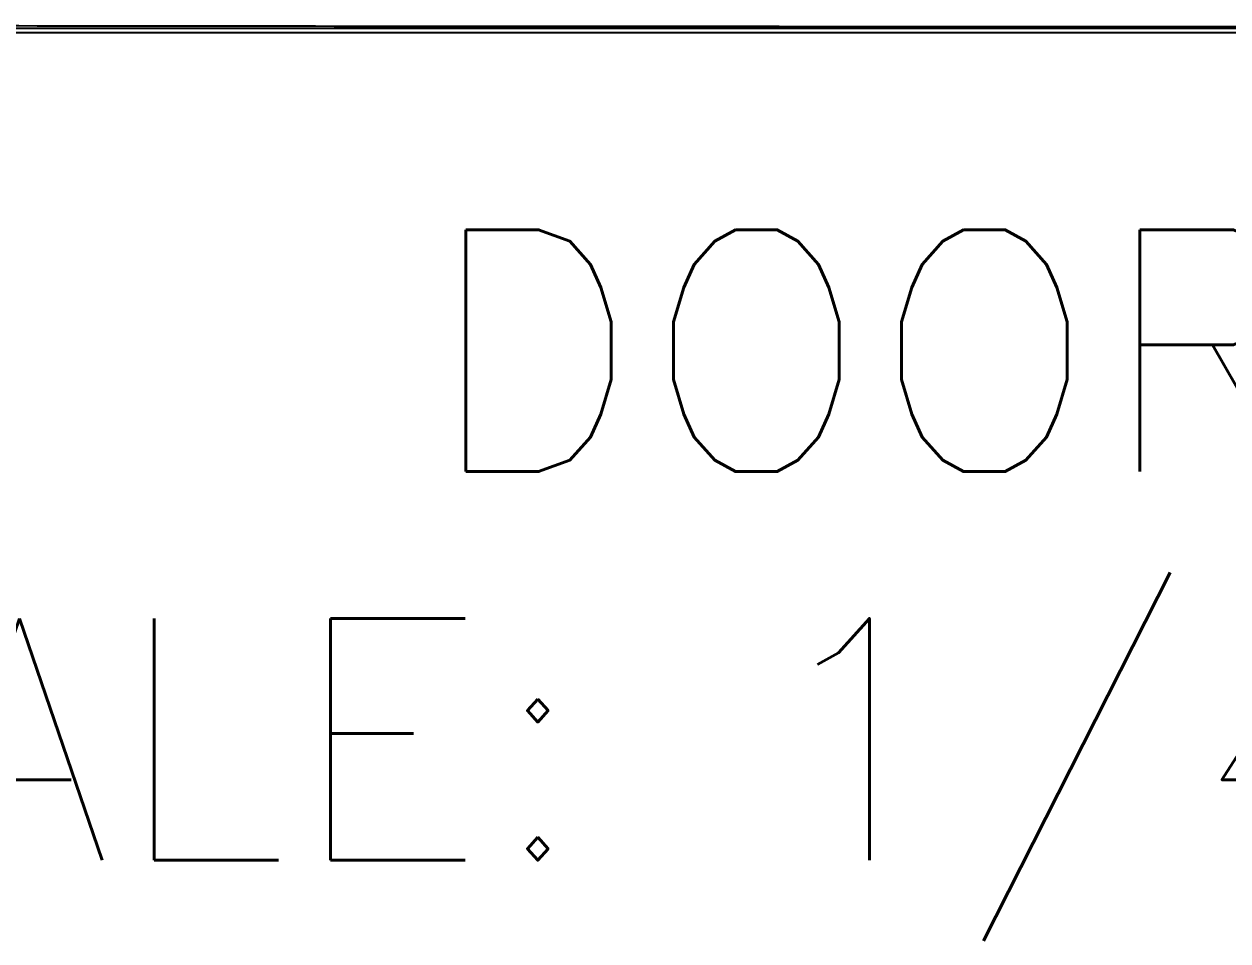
# Model space of a CAD drawing. Extents: x 527 to 611, y 788 to 934.
# Drawn here: x 546.97 to 566.88, y 788.34 to 803.51 of the extents above; entities that cross this region are included whole.
import ezdxf
from ezdxf.enums import TextEntityAlignment as Align

# ---------------------------------------------------------------- set-up
doc = ezdxf.new("R2010")
doc.units = 0
doc.header["$MEASUREMENT"] = 0
doc.layers.add('1', color=4, linetype='Continuous')
doc.layers.add('DIM', color=3, linetype='Continuous')
doc.layers.add('GEOMETRY', color=3, linetype='Continuous', lineweight=25)
doc.styles.add('SIMPLEX', font='simplex')

# ---------------------------------------------------------------- blocks, each defined once
blk = doc.blocks.new('2026_FLAIR')
at = {"layer": 'GEOMETRY'}
blk.add_line((81.522, 0), (2.898, 0), dxfattribs=at)
for points, knots in [([(2.898, 0.074), (2.924, 0.074), (2.949, 0.074), (3, 0.074), (3.077, 0.074), (3.256, 0.074), (3.615, 0.074), (4.331, 0.074), (5.765, 0.074), (6.993, 0.074), (9.45, 0.074), (11.088, 0.075), (16.002, 0.075), (19.278, 0.075), (29.106, 0.076), (35.658, 0.076), (48.762, 0.076), (55.314, 0.076), (65.142, 0.075), (68.418, 0.075), (73.332, 0.075), (74.97, 0.074), (77.427, 0.074), (78.655, 0.074), (80.089, 0.074), (80.805, 0.074), (81.164, 0.074), (81.343, 0.074), (81.42, 0.074), (81.471, 0.074), (81.496, 0.074), (81.522, 0.074)], [0, 0, 0, 0, 0.000977, 0.000977, 0.001953, 0.003906, 0.007812, 0.015625, 0.03125, 0.0625, 0.0625, 0.125, 0.125, 0.25, 0.25, 0.5, 0.5, 0.75, 0.75, 0.875, 0.875, 0.9375, 0.9375, 0.96875, 0.984375, 0.992188, 0.996094, 0.998047, 0.999023, 0.999023, 1, 1, 1, 1]), ([(2.898, 0.074), (2.924, 0.074), (2.949, 0.074), (3, 0.074), (3.077, 0.074), (3.256, 0.074), (3.615, 0.074), (4.331, 0.074), (5.765, 0.074), (6.993, 0.074), (9.45, 0.074), (11.088, 0.075), (16.002, 0.075), (19.278, 0.075), (29.106, 0.076), (35.658, 0.076), (48.762, 0.076), (55.314, 0.076), (65.142, 0.075), (68.418, 0.075), (73.332, 0.075), (74.97, 0.074), (77.427, 0.074), (78.655, 0.074), (80.089, 0.074), (80.805, 0.074), (81.164, 0.074), (81.343, 0.074), (81.42, 0.074), (81.471, 0.074), (81.496, 0.074), (81.522, 0.074)], [0, 0, 0, 0, 0.000977, 0.000977, 0.001953, 0.003906, 0.007812, 0.015625, 0.03125, 0.0625, 0.0625, 0.125, 0.125, 0.25, 0.25, 0.5, 0.5, 0.75, 0.75, 0.875, 0.875, 0.9375, 0.9375, 0.96875, 0.984375, 0.992188, 0.996094, 0.998047, 0.999023, 0.999023, 1, 1, 1, 1]), ([(81.473, 0.143), (81.469, 0.143), (81.466, 0.143), (81.46, 0.143), (81.45, 0.143), (81.428, 0.143), (81.383, 0.143), (81.294, 0.143), (81.115, 0.142), (80.757, 0.142), (80.041, 0.14), (78.61, 0.137), (77.383, 0.134), (74.929, 0.129), (73.293, 0.126), (68.385, 0.117), (65.113, 0.112), (58.569, 0.105), (55.298, 0.102), (48.754, 0.099), (42.21, 0.097), (35.666, 0.099), (29.122, 0.102), (25.851, 0.105), (19.307, 0.112), (16.035, 0.117), (9.491, 0.129), (6.219, 0.136), (2.947, 0.143)], [0, 0, 0, 0, 0.000122, 0.000122, 0.000244, 0.000488, 0.000977, 0.001953, 0.003906, 0.007812, 0.015625, 0.03125, 0.0625, 0.0625, 0.125, 0.125, 0.25, 0.25, 0.375, 0.375, 0.5, 0.625, 0.625, 0.75, 0.75, 0.875, 0.875, 1, 1, 1, 1]), ([(81.473, 0.143), (81.469, 0.143), (81.466, 0.143), (81.46, 0.143), (81.45, 0.143), (81.428, 0.143), (81.383, 0.143), (81.294, 0.143), (81.115, 0.142), (80.757, 0.142), (80.041, 0.14), (78.61, 0.137), (77.383, 0.134), (74.929, 0.129), (73.293, 0.126), (68.385, 0.117), (65.113, 0.112), (58.569, 0.105), (55.298, 0.102), (48.754, 0.099), (42.21, 0.097), (35.666, 0.099), (29.122, 0.102), (25.851, 0.105), (19.307, 0.112), (16.035, 0.117), (9.491, 0.129), (6.219, 0.136), (2.947, 0.143)], [0, 0, 0, 0, 0.000122, 0.000122, 0.000244, 0.000488, 0.000977, 0.001953, 0.003906, 0.007812, 0.015625, 0.03125, 0.0625, 0.0625, 0.125, 0.125, 0.25, 0.25, 0.375, 0.375, 0.5, 0.625, 0.625, 0.75, 0.75, 0.875, 0.875, 1, 1, 1, 1])]:
    blk.add_open_spline(points, degree=3, knots=knots, dxfattribs=at)

msp = doc.modelspace()

# ---------------------------------------------------------------- block references
at = {"layer": '1'}
msp.add_blockref('2026_FLAIR', (527.067, 803.363), dxfattribs=at)

# ---------------------------------------------------------------- texts
at = {"layer": 'DIM', "style": 'SIMPLEX'}
for s, p in [('DOOR SIDE', (568.166, 796.104)), ('SCALE: 1/4" = 1\'-0"', (568.238, 789.676))]:
    msp.add_text(s, height=4, dxfattribs=at).set_placement(p, align=Align.CENTER)

doc.saveas('drawing.dxf')
